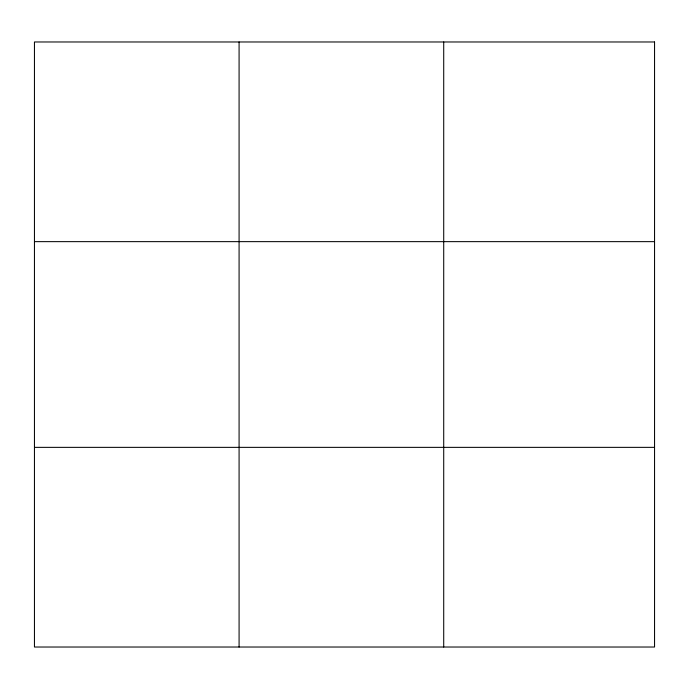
<?xml version="1.0" encoding="UTF-8"?>
<svg xmlns="http://www.w3.org/2000/svg" width="689" height="689" viewBox="0 0 689 689"><rect width="100%" height="100%" fill="white"/><g stroke="black" fill="none" stroke-linecap="round" stroke-linejoin="round"><path stroke-width="1.03" d="M239.083 41.977L239.083 647.023M443.716 41.977L443.716 647.023M34.45 241.641L654.55 241.641M34.45 447.359L654.55 447.359M654.55 41.977L654.55 647.023L34.45 647.023L34.45 41.977L654.55 41.977"/></g></svg>
